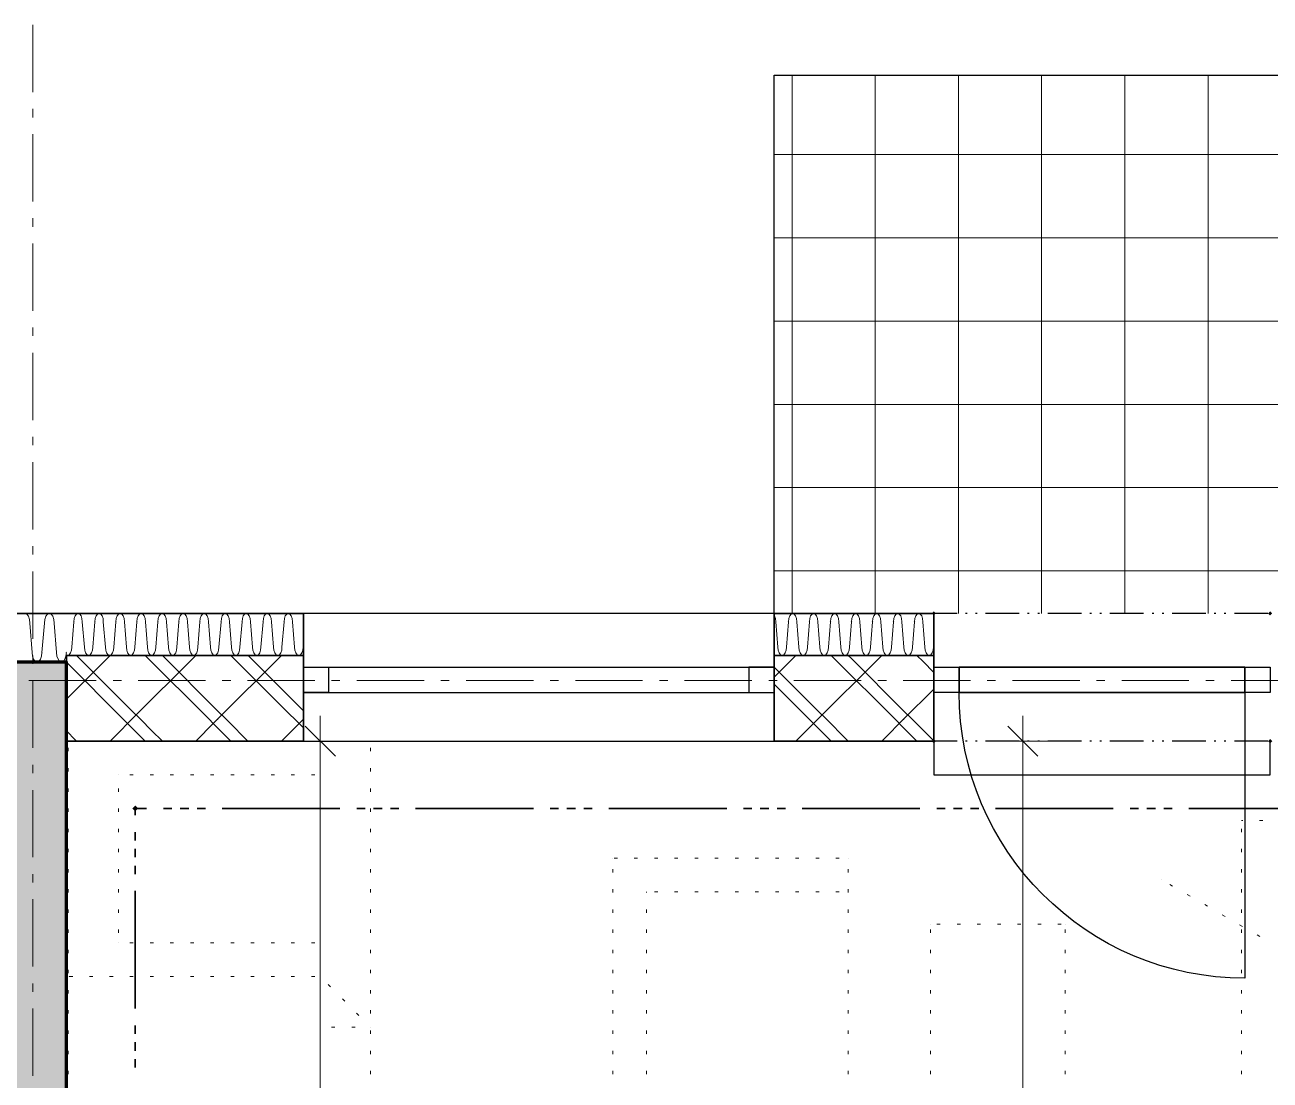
# Model space of a CAD drawing. Header units: millimetres. Extents: x 0 to 594, y 0 to 420.
# Drawn here: x 407.92 to 441.84, y 304.25 to 332.98 of the extents above; entities that cross this region are included whole.
import ezdxf

# ---------------------------------------------------------------- set-up
doc = ezdxf.new("R2010")
doc.units = ezdxf.units.MM
doc.header["$LTSCALE"] = 8
for name, color, linetype in [('PDF_Dvere', 7, 'Continuous'), ('PDF_Koty delkove', 7, 'Continuous'), ('PDF_Nabytek', 7, 'Continuous'), ('PDF_Obecne 0.25', 7, 'Continuous'), ('PDF_Okna', 7, 'Continuous'), ('PDF_Osy hlavni', 7, 'Continuous'), ('PDF_Pozarni useky', 7, 'Continuous'), ('PDF_Srafy', 7, 'Continuous'), ('PDF_Steny obvodove nosne', 7, 'Continuous'), ('PDF_Steny sendvic', 7, 'Continuous'), ('PDF_Zatepleni', 7, 'Continuous')]:
    doc.layers.add(name, color=color, linetype=linetype)

msp = doc.modelspace()

# ---------------------------------------------------------------- linework, layer by layer
at = {"layer": 'PDF_Dvere', "lineweight": 25}
for points in [[(432.676, 315.49), (433.363, 315.49), (433.363, 314.804), (432.676, 314.804)], [(433.363, 315.49), (433.363, 314.804)], [(441.148, 315.49), (441.835, 315.49), (441.835, 314.804), (441.148, 314.804)], [(441.148, 315.49), (441.148, 314.804)]]:
    msp.add_lwpolyline(points, close=True, dxfattribs=at)
for points in [[(433.363, 315.49), (441.148, 315.49), (433.363, 315.49)], [(433.363, 314.804), (441.148, 314.804), (433.363, 314.804)]]:
    msp.add_lwpolyline(points, dxfattribs=at)
msp.add_lwpolyline([(441.148, 314.804), (441.148, 307.019, -0.414213), (433.363, 314.804)], format="xyb", dxfattribs=at)
at = {"layer": 'PDF_Koty delkove', "lineweight": 18}
for points in [[(415.962, 313.476), (415.962, 314.162)], [(435.1, 313.476), (435.1, 314.162)], [(416.374, 313.063), (415.549, 313.888)], [(435.513, 313.063), (434.688, 313.888)], [(416.649, 313.476), (415.962, 313.476), (415.275, 313.476)], [(415.962, 145.412), (415.962, 191.116), (415.962, 194.686), (415.962, 196.014), (415.962, 217.354), (415.962, 219.827), (415.962, 222.575), (415.962, 236.313), (415.962, 239.06), (415.962, 241.533), (415.962, 262.873), (415.962, 264.201), (415.962, 313.476)], [(435.787, 313.476), (435.1, 313.476), (434.414, 313.476)], [(435.1, 236.313), (435.1, 238.786), (435.1, 240.16), (435.1, 244.445), (435.1, 262.873), (435.1, 269.284), (435.1, 270.612), (435.1, 313.476)]]:
    msp.add_lwpolyline(points, dxfattribs=at)
at = {"layer": 'PDF_Nabytek', "lineweight": 13}
for points in [[(409.093, 313.476), (409.093, 313.476)], [(409.093, 313.476), (409.093, 313.476)], [(409.219, 313.476), (409.127, 313.476)], [(409.769, 313.476), (409.677, 313.476)], [(410.318, 313.476), (410.226, 313.476)], [(410.868, 313.476), (410.776, 313.476)], [(411.417, 313.476), (411.326, 313.476)], [(411.967, 313.476), (411.875, 313.476)], [(412.516, 313.476), (412.425, 313.476)], [(413.066, 313.476), (412.974, 313.476)], [(413.615, 313.476), (413.524, 313.476)], [(414.165, 313.476), (414.073, 313.476)], [(414.714, 313.476), (414.623, 313.476)], [(415.264, 313.476), (415.172, 313.476)], [(415.813, 313.476), (415.722, 313.476)], [(416.363, 313.476), (416.271, 313.476)], [(416.912, 313.476), (416.821, 313.476)], [(417.335, 313.476), (417.335, 313.476)], [(417.335, 313.476), (417.335, 313.476)], [(409.093, 313.199), (409.093, 313.29)], [(417.335, 313.199), (417.335, 313.29)], [(409.093, 312.649), (409.093, 312.741)], [(417.335, 312.649), (417.335, 312.741)], [(410.466, 312.56), (410.466, 312.56)], [(410.466, 312.56), (410.466, 312.56)], [(410.868, 312.56), (410.776, 312.56)], [(411.417, 312.56), (411.326, 312.56)], [(411.967, 312.56), (411.875, 312.56)], [(412.516, 312.56), (412.425, 312.56)], [(413.066, 312.56), (412.974, 312.56)], [(413.615, 312.56), (413.524, 312.56)], [(414.165, 312.56), (414.073, 312.56)], [(414.714, 312.56), (414.623, 312.56)], [(415.264, 312.56), (415.172, 312.56)], [(415.813, 312.56), (415.722, 312.56)], [(415.962, 312.56), (415.962, 312.56)], [(415.962, 312.56), (415.962, 312.56)], [(409.093, 312.1), (409.093, 312.191)], [(410.466, 312.1), (410.466, 312.191)], [(415.962, 312.1), (415.962, 312.191)], [(417.335, 312.1), (417.335, 312.191)], [(409.093, 311.55), (409.093, 311.642)], [(410.466, 311.55), (410.466, 311.642)], [(415.962, 311.55), (415.962, 311.642)], [(417.335, 311.55), (417.335, 311.642)], [(409.093, 311.001), (409.093, 311.092)], [(410.466, 311.001), (410.466, 311.092)], [(415.962, 311.001), (415.962, 311.092)], [(417.335, 311.001), (417.335, 311.092)], [(441.092, 311.314), (441.057, 311.314)], [(441.057, 311.314), (441.057, 311.314)], [(441.057, 311.314), (441.057, 311.314)], [(441.057, 311.001), (441.057, 311.092)], [(441.641, 311.314), (441.549, 311.314)], [(409.093, 310.451), (409.093, 310.543)], [(410.466, 310.451), (410.466, 310.543)], [(415.962, 310.451), (415.962, 310.543)], [(417.335, 310.451), (417.335, 310.543)], [(441.057, 310.451), (441.057, 310.543)], [(423.933, 310.293), (423.933, 310.293)], [(423.933, 310.293), (423.933, 310.293)], [(424.056, 310.293), (423.965, 310.293)], [(424.606, 310.293), (424.514, 310.293)], [(425.155, 310.293), (425.064, 310.293)], [(425.705, 310.293), (425.613, 310.293)], [(426.254, 310.293), (426.163, 310.293)], [(426.804, 310.293), (426.712, 310.293)], [(427.353, 310.293), (427.262, 310.293)], [(427.903, 310.293), (427.811, 310.293)], [(428.452, 310.293), (428.361, 310.293)], [(429.002, 310.293), (428.91, 310.293)], [(429.551, 310.293), (429.46, 310.293)], [(430.101, 310.293), (430.009, 310.293)], [(430.344, 310.293), (430.344, 310.293)], [(430.344, 310.293), (430.344, 310.293)], [(409.093, 309.901), (409.093, 309.993)], [(410.466, 309.901), (410.466, 309.993)], [(415.962, 309.901), (415.962, 309.993)], [(417.335, 309.901), (417.335, 309.993)], [(423.933, 309.901), (423.933, 309.993)], [(430.344, 309.901), (430.344, 309.993)], [(438.868, 309.708), (438.868, 309.708)], [(441.057, 309.901), (441.057, 309.993)], [(409.093, 309.352), (409.093, 309.444)], [(410.466, 309.352), (410.466, 309.444)], [(415.962, 309.352), (415.962, 309.444)], [(417.335, 309.352), (417.335, 309.444)], [(423.933, 309.352), (423.933, 309.444)], [(424.849, 309.377), (424.849, 309.377)], [(424.849, 309.352), (424.849, 309.377)], [(424.849, 309.377), (424.849, 309.377)], [(425.155, 309.377), (425.064, 309.377)], [(425.705, 309.377), (425.613, 309.377)], [(426.254, 309.377), (426.163, 309.377)], [(426.804, 309.377), (426.712, 309.377)], [(427.353, 309.377), (427.262, 309.377)], [(427.903, 309.377), (427.811, 309.377)], [(428.452, 309.377), (428.361, 309.377)], [(429.002, 309.377), (428.91, 309.377)], [(429.551, 309.377), (429.46, 309.377)], [(430.101, 309.377), (430.009, 309.377)], [(430.344, 309.352), (430.344, 309.444)], [(430.344, 309.377), (430.344, 309.377)], [(439.181, 309.527), (439.102, 309.573)], [(441.057, 309.352), (441.057, 309.444)], [(439.657, 309.252), (439.577, 309.298)], [(440.133, 308.978), (440.053, 309.024)], [(409.093, 308.802), (409.093, 308.894)], [(410.466, 308.802), (410.466, 308.894)], [(415.962, 308.802), (415.962, 308.894)], [(417.335, 308.802), (417.335, 308.894)], [(423.933, 308.802), (423.933, 308.894)], [(424.849, 308.802), (424.849, 308.894)], [(430.344, 308.802), (430.344, 308.894)], [(440.609, 308.703), (440.529, 308.749)], [(441.057, 308.802), (441.057, 308.894)], [(409.093, 308.253), (409.093, 308.344)], [(410.466, 308.253), (410.466, 308.344)], [(415.962, 308.253), (415.962, 308.344)], [(417.335, 308.253), (417.335, 308.344)], [(423.933, 308.253), (423.933, 308.344)], [(424.849, 308.253), (424.849, 308.344)], [(430.344, 308.253), (430.344, 308.344)], [(432.586, 308.491), (432.586, 308.491)], [(432.586, 308.491), (432.586, 308.491)], [(432.586, 308.253), (432.586, 308.344)], [(432.849, 308.491), (432.757, 308.491)], [(433.398, 308.491), (433.307, 308.491)], [(433.948, 308.491), (433.856, 308.491)], [(434.497, 308.491), (434.406, 308.491)], [(435.047, 308.491), (434.955, 308.491)], [(435.596, 308.491), (435.505, 308.491)], [(436.146, 308.491), (436.054, 308.491)], [(436.25, 308.491), (436.25, 308.491)], [(436.25, 308.491), (436.25, 308.491)], [(436.25, 308.253), (436.25, 308.344)], [(441.085, 308.428), (441.005, 308.474)], [(441.057, 308.253), (441.057, 308.344)], [(410.466, 307.98), (410.466, 307.98)], [(410.466, 307.98), (410.466, 307.98)], [(410.868, 307.98), (410.776, 307.98)], [(411.417, 307.98), (411.326, 307.98)], [(411.967, 307.98), (411.875, 307.98)], [(412.516, 307.98), (412.425, 307.98)], [(413.066, 307.98), (412.974, 307.98)], [(413.615, 307.98), (413.524, 307.98)], [(414.165, 307.98), (414.073, 307.98)], [(414.714, 307.98), (414.623, 307.98)], [(415.264, 307.98), (415.172, 307.98)], [(415.813, 307.98), (415.722, 307.98)], [(415.962, 307.98), (415.962, 307.98)], [(415.962, 307.98), (415.962, 307.98)], [(441.56, 308.153), (441.481, 308.199)], [(409.093, 307.703), (409.093, 307.795)], [(417.335, 307.703), (417.335, 307.795)], [(423.933, 307.703), (423.933, 307.795)], [(424.849, 307.703), (424.849, 307.795)], [(430.344, 307.703), (430.344, 307.795)], [(432.586, 307.703), (432.586, 307.795)], [(436.25, 307.703), (436.25, 307.795)], [(441.057, 307.703), (441.057, 307.795)], [(409.093, 307.154), (409.093, 307.245)], [(409.093, 307.064), (409.093, 307.064)], [(409.219, 307.064), (409.127, 307.064)], [(409.769, 307.064), (409.677, 307.064)], [(410.318, 307.064), (410.226, 307.064)], [(410.868, 307.064), (410.776, 307.064)], [(411.417, 307.064), (411.326, 307.064)], [(411.967, 307.064), (411.875, 307.064)], [(412.516, 307.064), (412.425, 307.064)], [(413.066, 307.064), (412.974, 307.064)], [(413.615, 307.064), (413.524, 307.064)], [(414.165, 307.064), (414.073, 307.064)], [(414.714, 307.064), (414.623, 307.064)], [(415.264, 307.064), (415.172, 307.064)], [(415.813, 307.064), (415.722, 307.064)], [(415.962, 307.064), (415.962, 307.064)], [(415.962, 307.064), (415.962, 307.064)], [(415.962, 307.064), (415.962, 307.064)], [(417.335, 307.154), (417.335, 307.245)], [(423.933, 307.154), (423.933, 307.245)], [(424.849, 307.154), (424.849, 307.245)], [(430.344, 307.154), (430.344, 307.245)], [(432.586, 307.154), (432.586, 307.245)], [(436.25, 307.154), (436.25, 307.245)], [(441.057, 307.154), (441.057, 307.245)], [(409.093, 306.604), (409.093, 306.696)], [(415.962, 306.604), (415.962, 306.696)], [(416.241, 306.785), (416.176, 306.85)], [(417.335, 306.604), (417.335, 306.696)], [(423.933, 306.604), (423.933, 306.696)], [(424.849, 306.604), (424.849, 306.696)], [(430.344, 306.604), (430.344, 306.696)], [(432.586, 306.604), (432.586, 306.696)], [(436.25, 306.604), (436.25, 306.696)], [(441.057, 306.604), (441.057, 306.696)], [(416.63, 306.396), (416.565, 306.461)], [(409.093, 306.055), (409.093, 306.146)], [(415.962, 306.055), (415.962, 306.146)], [(417.018, 306.008), (416.953, 306.073)], [(417.335, 306.055), (417.335, 306.146)], [(423.933, 306.055), (423.933, 306.146)], [(424.849, 306.055), (424.849, 306.146)], [(430.344, 306.055), (430.344, 306.146)], [(432.586, 306.055), (432.586, 306.146)], [(436.25, 306.055), (436.25, 306.146)], [(441.057, 306.055), (441.057, 306.146)], [(409.093, 305.505), (409.093, 305.597)], [(415.962, 305.691), (415.962, 305.691)], [(415.962, 305.691), (415.962, 305.691)], [(416.363, 305.691), (416.271, 305.691)], [(416.912, 305.691), (416.821, 305.691)], [(417.335, 305.691), (417.335, 305.691)], [(417.335, 305.691), (417.335, 305.691)], [(417.335, 305.505), (417.335, 305.597)], [(423.933, 305.505), (423.933, 305.597)], [(424.849, 305.505), (424.849, 305.597)], [(430.344, 305.505), (430.344, 305.597)], [(432.586, 305.505), (432.586, 305.597)], [(436.25, 305.505), (436.25, 305.597)], [(441.057, 305.505), (441.057, 305.597)], [(409.093, 304.956), (409.093, 305.047)], [(417.335, 304.956), (417.335, 305.047)], [(423.933, 304.956), (423.933, 305.047)], [(424.849, 304.956), (424.849, 305.047)], [(430.344, 304.956), (430.344, 305.047)], [(432.586, 304.956), (432.586, 305.047)], [(436.25, 304.956), (436.25, 305.047)], [(441.057, 304.956), (441.057, 305.047)], [(409.093, 304.406), (409.093, 304.498)], [(417.335, 304.406), (417.335, 304.498)], [(423.933, 304.406), (423.933, 304.498)], [(424.849, 304.406), (424.849, 304.498)], [(430.344, 304.406), (430.344, 304.498)], [(432.586, 304.406), (432.586, 304.498)], [(436.25, 304.406), (436.25, 304.498)], [(441.057, 304.406), (441.057, 304.498)]]:
    msp.add_lwpolyline(points, dxfattribs=at)
at = {"layer": 'PDF_Obecne 0.25', "lineweight": 25}
for points in [[(428.326, 316.956), (428.326, 331.61), (447.286, 331.61)], [(432.676, 313.476), (432.676, 312.56), (441.835, 312.56), (441.835, 313.476)]]:
    msp.add_lwpolyline(points, dxfattribs=at)
at = {"layer": 'PDF_Okna', "lineweight": 25}
for points in [[(428.326, 316.956), (415.504, 316.956)], [(415.504, 315.49), (428.326, 315.49)], [(415.504, 314.804), (428.326, 314.804)], [(415.504, 313.476), (428.326, 313.476)]]:
    msp.add_lwpolyline(points, dxfattribs=at)
for points in [[(415.504, 315.49), (416.191, 315.49), (416.191, 314.804), (415.504, 314.804)], [(428.326, 315.49), (427.639, 315.49), (427.639, 314.804), (428.326, 314.804)]]:
    msp.add_lwpolyline(points, close=True, dxfattribs=at)
at = {"layer": 'PDF_Osy hlavni', "lineweight": 18}
for points in [[(408.131, 331.15), (408.131, 332.982)], [(408.131, 330.463), (408.131, 330.692)], [(408.131, 328.173), (408.131, 330.005)], [(408.131, 327.486), (408.131, 327.715)], [(408.131, 325.197), (408.131, 327.028)], [(408.131, 324.51), (408.131, 324.739)], [(408.131, 322.22), (408.131, 324.052)], [(408.131, 321.533), (408.131, 321.762)], [(408.131, 319.243), (408.131, 321.075)], [(408.131, 318.557), (408.131, 318.785)], [(408.131, 316.267), (408.131, 318.099)], [(408.131, 315.58), (408.131, 315.809)], [(409.86, 315.124), (408.028, 315.124)], [(408.131, 313.29), (408.131, 315.122)], [(410.547, 315.124), (410.318, 315.124)], [(412.837, 315.124), (411.005, 315.124)], [(413.524, 315.124), (413.295, 315.124)], [(415.813, 315.124), (413.982, 315.124)], [(416.5, 315.124), (416.271, 315.124)], [(418.79, 315.124), (416.958, 315.124)], [(419.477, 315.124), (419.248, 315.124)], [(421.767, 315.124), (419.935, 315.124)], [(422.453, 315.124), (422.224, 315.124)], [(424.743, 315.124), (422.911, 315.124)], [(425.43, 315.124), (425.201, 315.124)], [(427.72, 315.124), (425.888, 315.124)], [(428.407, 315.124), (428.178, 315.124)], [(430.696, 315.124), (428.865, 315.124)], [(431.383, 315.124), (431.154, 315.124)], [(433.673, 315.124), (431.841, 315.124)], [(434.36, 315.124), (434.131, 315.124)], [(436.65, 315.124), (434.818, 315.124)], [(437.336, 315.124), (437.107, 315.124)], [(439.626, 315.124), (437.794, 315.124)], [(440.313, 315.124), (440.084, 315.124)], [(442.603, 315.124), (440.771, 315.124)], [(408.131, 312.603), (408.131, 312.832)], [(408.131, 310.314), (408.131, 312.145)], [(408.131, 309.627), (408.131, 309.856)], [(408.131, 307.337), (408.131, 309.169)], [(408.131, 306.65), (408.131, 306.879)], [(408.131, 304.36), (408.131, 306.192)]]:
    msp.add_lwpolyline(points, dxfattribs=at)
at = {"layer": 'PDF_Pozarni useky', "lineweight": 35}
for points in [[(410.924, 311.458), (410.924, 311.644)], [(411.234, 311.644), (410.924, 311.644)], [(411.921, 311.644), (411.692, 311.644)], [(412.379, 311.644), (412.15, 311.644)], [(412.837, 311.644), (412.608, 311.644)], [(416.5, 311.644), (413.295, 311.644)], [(417.187, 311.644), (416.958, 311.644)], [(417.645, 311.644), (417.416, 311.644)], [(418.103, 311.644), (417.874, 311.644)], [(421.767, 311.644), (418.561, 311.644)], [(422.453, 311.644), (422.224, 311.644)], [(422.911, 311.644), (422.682, 311.644)], [(423.369, 311.644), (423.14, 311.644)], [(427.033, 311.644), (423.827, 311.644)], [(427.72, 311.644), (427.491, 311.644)], [(428.178, 311.644), (427.949, 311.644)], [(428.636, 311.644), (428.407, 311.644)], [(432.299, 311.644), (429.094, 311.644)], [(432.986, 311.644), (432.757, 311.644)], [(433.444, 311.644), (433.215, 311.644)], [(433.902, 311.644), (433.673, 311.644)], [(437.565, 311.644), (434.36, 311.644)], [(438.252, 311.644), (438.023, 311.644)], [(438.71, 311.644), (438.481, 311.644)], [(439.168, 311.644), (438.939, 311.644)], [(442.832, 311.644), (439.626, 311.644)], [(410.924, 310.772), (410.924, 311.001)], [(410.924, 310.314), (410.924, 310.543)], [(410.924, 309.856), (410.924, 310.085)], [(410.924, 306.192), (410.924, 309.398)], [(410.924, 305.505), (410.924, 305.734)], [(410.924, 305.047), (410.924, 305.276)], [(410.924, 304.589), (410.924, 304.818)]]:
    msp.add_lwpolyline(points, dxfattribs=at)
at = {"layer": 'PDF_Pozarni useky', "lineweight": 35, "transparency": 33554559}
for points in [[(410.924, 311.564), (410.844, 311.644), (411.004, 311.644), (410.924, 311.724)], [(411.004, 311.644), (410.924, 311.564), (410.924, 311.724), (410.844, 311.644)]]:
    msp.add_solid(points, dxfattribs=at)
at = {"layer": 'PDF_Srafy', "lineweight": 9}
for points in [[(428.813, 331.61), (428.813, 329.448), (428.813, 324.915), (428.813, 320.381), (428.813, 316.956)], [(431.08, 331.61), (431.08, 327.181), (431.08, 322.648), (431.08, 318.115), (431.08, 316.956)], [(433.346, 331.61), (433.346, 329.448)], [(435.613, 331.61), (435.613, 327.181)], [(437.88, 331.61), (437.88, 329.448), (437.88, 324.915)], [(440.146, 331.61), (440.146, 327.181), (440.146, 322.648)], [(451.48, 329.448), (446.946, 329.448), (442.413, 329.448), (437.88, 329.448), (433.346, 329.448), (428.813, 329.448), (428.326, 329.448)], [(433.346, 329.448), (433.346, 324.915), (433.346, 320.381), (433.346, 316.956)], [(453.746, 327.181), (449.213, 327.181), (444.68, 327.181), (440.146, 327.181), (435.613, 327.181), (431.08, 327.181), (428.326, 327.181)], [(435.613, 327.181), (435.613, 322.648), (435.613, 318.115), (435.613, 316.956)], [(471.922, 324.915), (469.613, 324.915), (465.08, 324.915), (460.546, 324.915), (456.013, 324.915), (451.48, 324.915), (446.946, 324.915), (442.413, 324.915), (437.88, 324.915), (433.346, 324.915), (428.813, 324.915), (428.326, 324.915)], [(437.88, 324.915), (437.88, 320.381), (437.88, 316.956)], [(453.746, 322.648), (449.213, 322.648), (444.68, 322.648), (440.146, 322.648), (435.613, 322.648), (431.08, 322.648), (428.326, 322.648)], [(440.146, 322.648), (440.146, 318.115), (440.146, 316.956)], [(456.013, 320.381), (451.48, 320.381), (446.946, 320.381), (442.413, 320.381), (437.88, 320.381), (433.346, 320.381), (428.813, 320.381), (428.326, 320.381)], [(458.28, 318.115), (453.746, 318.115), (449.213, 318.115), (444.68, 318.115), (440.146, 318.115), (435.613, 318.115), (431.08, 318.115), (428.326, 318.115)]]:
    msp.add_lwpolyline(points, dxfattribs=at)
at = {"layer": 'PDF_Steny obvodove nosne', "lineweight": 70}
msp.add_lwpolyline([(407.215, 313.613), (407.215, 238.786), (407.215, 236.45), (409.047, 236.45), (409.047, 238.786), (409.047, 239.06), (409.047, 241.533), (409.047, 262.873), (409.047, 264.201), (409.047, 313.476), (409.047, 315.628), (407.215, 315.628)], dxfattribs=at)
at = {"layer": 'PDF_Steny obvodove nosne', "color": 9, "lineweight": 9, "true_color": 0xc0c0c0, "transparency": 33554559}
msp.add_solid([(409.047, 236.45), (409.047, 315.628), (407.215, 236.45), (407.215, 315.628)], dxfattribs=at)
at = {"layer": 'PDF_Steny sendvic', "lineweight": 35}
for points in [[(409.047, 315.811), (415.504, 315.811), (415.504, 316.956)], [(415.504, 316.956), (409.047, 316.956)], [(428.326, 316.956), (428.326, 315.811), (432.676, 315.811)], [(432.676, 316.956), (428.326, 316.956)], [(432.676, 316.956), (432.676, 315.811)], [(415.504, 315.811), (409.047, 315.811), (409.047, 315.628), (409.047, 313.476), (409.093, 313.476), (415.504, 313.476)], [(415.504, 315.811), (415.504, 315.49), (415.504, 314.804), (415.504, 313.476)], [(428.326, 313.476), (428.326, 314.804), (428.326, 315.49), (428.326, 315.811)], [(432.676, 315.811), (428.326, 315.811)], [(432.676, 315.811), (432.676, 315.49), (432.676, 314.804), (432.676, 313.476)], [(428.326, 313.476), (432.676, 313.476)]]:
    msp.add_lwpolyline(points, dxfattribs=at)
at = {"layer": 'PDF_Steny sendvic', "lineweight": 9}
for points in [[(409.262, 316.815), (409.253, 316.727)], [(409.367, 316.956), (409.324, 316.938), (409.286, 316.889), (409.262, 316.815)], [(409.482, 316.727), (409.473, 316.815), (409.448, 316.889), (409.411, 316.938), (409.367, 316.956)], [(409.94, 316.956), (409.896, 316.938), (409.859, 316.889), (409.834, 316.815), (409.825, 316.727)], [(410.054, 316.727), (410.046, 316.815), (410.021, 316.889), (409.984, 316.938), (409.94, 316.956)], [(410.512, 316.956), (410.468, 316.938), (410.431, 316.889), (410.406, 316.815), (410.398, 316.727)], [(410.627, 316.727), (410.618, 316.815), (410.593, 316.889), (410.556, 316.938), (410.512, 316.956)], [(411.085, 316.956), (411.041, 316.938), (411.004, 316.889), (410.979, 316.815), (410.97, 316.727)], [(411.199, 316.727), (411.19, 316.815), (411.166, 316.889), (411.128, 316.938), (411.085, 316.956)], [(411.657, 316.956), (411.613, 316.938), (411.576, 316.889), (411.551, 316.815), (411.543, 316.727)], [(411.772, 316.727), (411.763, 316.815), (411.738, 316.889), (411.701, 316.938), (411.657, 316.956)], [(412.229, 316.956), (412.186, 316.938), (412.148, 316.889), (412.124, 316.815), (412.115, 316.727)], [(412.344, 316.727), (412.335, 316.815), (412.31, 316.889), (412.273, 316.938), (412.229, 316.956)], [(412.802, 316.956), (412.758, 316.938), (412.721, 316.889), (412.696, 316.815), (412.687, 316.727)], [(412.916, 316.727), (412.908, 316.815), (412.883, 316.889), (412.846, 316.938), (412.802, 316.956)], [(413.374, 316.956), (413.33, 316.938), (413.293, 316.889), (413.269, 316.815), (413.26, 316.727)], [(413.489, 316.727), (413.48, 316.815), (413.455, 316.889), (413.418, 316.938), (413.374, 316.956)], [(413.947, 316.956), (413.903, 316.938), (413.866, 316.889), (413.841, 316.815), (413.832, 316.727)], [(414.061, 316.727), (414.052, 316.815), (414.028, 316.889), (413.991, 316.938), (413.947, 316.956)], [(414.519, 316.956), (414.475, 316.938), (414.438, 316.889), (414.413, 316.815), (414.405, 316.727)], [(414.634, 316.727), (414.625, 316.815), (414.6, 316.889), (414.563, 316.938), (414.519, 316.956)], [(415.092, 316.956), (415.048, 316.938), (415.011, 316.889), (414.986, 316.815), (414.977, 316.727)], [(415.206, 316.727), (415.197, 316.815), (415.173, 316.889), (415.135, 316.938), (415.092, 316.956)], [(428.372, 316.727), (428.363, 316.815), (428.338, 316.889), (428.326, 316.905)], [(428.83, 316.956), (428.786, 316.938), (428.749, 316.889), (428.724, 316.815), (428.715, 316.727)], [(428.874, 316.938), (428.83, 316.956)], [(428.944, 316.727), (428.936, 316.815), (428.911, 316.889), (428.874, 316.938)], [(429.402, 316.956), (429.358, 316.938), (429.321, 316.889), (429.296, 316.815), (429.288, 316.727)], [(429.517, 316.727), (429.508, 316.815), (429.483, 316.889), (429.446, 316.938), (429.402, 316.956)], [(429.931, 316.938), (429.894, 316.889), (429.869, 316.815), (429.86, 316.727)], [(429.975, 316.956), (429.931, 316.938)], [(430.089, 316.727), (430.08, 316.815), (430.056, 316.889), (430.018, 316.938), (429.975, 316.956)], [(430.661, 316.727), (430.653, 316.815), (430.628, 316.889), (430.591, 316.938), (430.547, 316.956), (430.503, 316.938), (430.466, 316.889), (430.441, 316.815), (430.433, 316.727)], [(431.119, 316.956), (431.076, 316.938), (431.038, 316.889), (431.014, 316.815), (431.005, 316.727)], [(431.234, 316.727), (431.225, 316.815), (431.2, 316.889), (431.163, 316.938), (431.119, 316.956)], [(431.692, 316.956), (431.648, 316.938), (431.611, 316.889), (431.586, 316.815), (431.577, 316.727)], [(431.806, 316.727), (431.798, 316.815), (431.773, 316.889), (431.736, 316.938), (431.692, 316.956)], [(432.264, 316.956), (432.22, 316.938), (432.183, 316.889), (432.159, 316.815), (432.15, 316.727)], [(432.379, 316.727), (432.37, 316.815), (432.345, 316.889), (432.308, 316.938), (432.264, 316.956)], [(409.196, 316.04), (409.253, 316.727)], [(409.482, 316.727), (409.538, 316.04)], [(409.769, 316.04), (409.825, 316.727)], [(410.054, 316.727), (410.111, 316.04)], [(410.341, 316.04), (410.398, 316.727)], [(410.627, 316.727), (410.683, 316.04)], [(410.913, 316.04), (410.97, 316.727)], [(411.199, 316.727), (411.256, 316.04)], [(411.486, 316.04), (411.543, 316.727)], [(411.772, 316.727), (411.828, 316.04)], [(412.058, 316.04), (412.115, 316.727)], [(412.344, 316.727), (412.401, 316.04)], [(412.631, 316.04), (412.687, 316.727)], [(412.916, 316.727), (412.973, 316.04)], [(413.203, 316.04), (413.26, 316.727)], [(413.489, 316.727), (413.545, 316.04)], [(413.776, 316.04), (413.832, 316.727)], [(414.061, 316.727), (414.118, 316.04)], [(414.348, 316.04), (414.405, 316.727)], [(414.634, 316.727), (414.69, 316.04)], [(414.92, 316.04), (414.977, 316.727)], [(415.206, 316.727), (415.263, 316.04)], [(428.372, 316.727), (428.428, 316.04)], [(428.659, 316.04), (428.715, 316.727)], [(428.944, 316.727), (429.001, 316.04)], [(429.231, 316.04), (429.288, 316.727)], [(429.517, 316.727), (429.573, 316.04)], [(429.803, 316.04), (429.86, 316.727)], [(430.089, 316.727), (430.146, 316.04)], [(430.376, 316.04), (430.433, 316.727)], [(430.661, 316.727), (430.718, 316.04)], [(430.948, 316.04), (431.005, 316.727)], [(431.234, 316.727), (431.291, 316.04)], [(431.521, 316.04), (431.577, 316.727)], [(431.806, 316.727), (431.863, 316.04)], [(432.093, 316.04), (432.15, 316.727)], [(432.379, 316.727), (432.435, 316.04)], [(415.493, 316.04), (415.504, 316.172)], [(432.666, 316.04), (432.676, 316.172)], [(409.047, 315.822), (409.069, 315.811)], [(409.047, 314.62), (410.237, 315.811)], [(409.093, 315.811), (409.125, 315.827), (409.162, 315.877), (409.187, 315.952), (409.196, 316.04)], [(409.196, 316.04), (409.196, 316.04)], [(411.655, 313.482), (411.379, 313.758), (411.066, 314.071), (410.833, 314.304), (409.326, 315.811)], [(409.538, 316.04), (409.547, 315.952), (409.572, 315.877), (409.61, 315.827), (409.642, 315.811)], [(409.666, 315.811), (409.698, 315.827), (409.735, 315.877), (409.76, 315.952), (409.769, 316.04)], [(409.769, 316.04), (409.769, 316.04)], [(410.111, 316.04), (410.12, 315.952), (410.145, 315.877), (410.182, 315.827), (410.214, 315.811)], [(410.237, 313.476), (410.241, 313.479), (410.402, 313.64), (410.833, 314.071), (412.573, 315.811)], [(410.238, 315.811), (410.27, 315.827), (410.307, 315.877), (410.332, 315.952), (410.341, 316.04)], [(410.341, 316.04), (410.341, 316.04)], [(410.683, 316.04), (410.692, 315.952), (410.717, 315.877), (410.754, 315.827), (410.786, 315.811)], [(410.81, 315.811), (410.842, 315.827), (410.88, 315.877), (410.905, 315.952), (410.913, 316.04)], [(410.913, 316.04), (410.913, 316.04)], [(412.935, 314.071), (411.195, 315.811)], [(411.256, 316.04), (411.265, 315.952), (411.289, 315.877), (411.327, 315.827), (411.359, 315.811)], [(411.383, 315.811), (411.415, 315.827), (411.452, 315.877), (411.477, 315.952), (411.486, 316.04)], [(411.486, 316.04), (411.486, 316.04)], [(413.402, 314.071), (413.168, 314.304), (411.662, 315.811)], [(411.828, 316.04), (411.837, 315.952), (411.862, 315.877), (411.899, 315.827), (411.931, 315.811)], [(411.955, 315.811), (411.987, 315.827), (412.025, 315.877), (412.05, 315.952), (412.058, 316.04)], [(412.058, 316.04), (412.058, 316.04)], [(412.401, 316.04), (412.409, 315.952), (412.434, 315.877), (412.472, 315.827), (412.504, 315.811)], [(412.528, 315.811), (412.56, 315.827), (412.597, 315.877), (412.622, 315.952), (412.631, 316.04)], [(412.573, 313.476), (412.582, 313.485), (413.059, 313.962), (413.168, 314.071), (414.908, 315.811)], [(412.631, 316.04), (412.631, 316.04)], [(412.973, 316.04), (412.982, 315.952), (413.007, 315.877), (413.044, 315.827), (413.076, 315.811)], [(413.1, 315.811), (413.132, 315.827), (413.169, 315.877), (413.194, 315.952), (413.203, 316.04)], [(413.203, 316.04), (413.203, 316.04)], [(415.27, 314.071), (415.129, 314.212), (413.53, 315.811)], [(413.545, 316.04), (413.554, 315.952), (413.579, 315.877), (413.616, 315.827), (413.648, 315.811)], [(413.673, 315.811), (413.705, 315.827), (413.742, 315.877), (413.767, 315.952), (413.776, 316.04)], [(413.776, 316.04), (413.776, 316.04)], [(415.504, 314.304), (413.997, 315.811)], [(414.118, 316.04), (414.127, 315.952), (414.152, 315.877), (414.189, 315.827), (414.221, 315.811)], [(414.245, 315.811), (414.277, 315.827), (414.314, 315.877), (414.339, 315.952), (414.348, 316.04)], [(414.348, 316.04), (414.348, 316.04)], [(414.69, 316.04), (414.699, 315.952)], [(414.699, 315.952), (414.724, 315.877), (414.761, 315.827), (414.793, 315.811)], [(414.817, 315.811), (414.849, 315.827), (414.887, 315.877), (414.912, 315.952)], [(414.912, 315.952), (414.92, 316.04)], [(414.92, 316.04), (414.92, 316.04)], [(415.263, 316.04), (415.271, 315.952), (415.296, 315.877), (415.334, 315.827), (415.366, 315.811)], [(415.39, 315.811), (415.422, 315.827), (415.459, 315.877), (415.484, 315.952), (415.493, 316.04)], [(415.493, 316.04), (415.493, 316.04)], [(428.326, 315.216), (428.898, 315.787), (428.921, 315.811)], [(428.428, 316.04), (428.437, 315.952), (428.462, 315.877), (428.499, 315.827), (428.531, 315.811)], [(428.556, 315.811), (428.588, 315.827), (428.625, 315.877), (428.65, 315.952), (428.659, 316.04)], [(428.659, 316.04), (428.659, 316.04)], [(428.921, 313.476), (428.974, 313.528), (429.517, 314.071), (431.14, 315.695), (431.257, 315.811)], [(429.001, 316.04), (429.01, 315.952), (429.035, 315.877), (429.072, 315.827), (429.104, 315.811)], [(429.128, 315.811), (429.16, 315.827), (429.197, 315.877), (429.222, 315.952), (429.231, 316.04)], [(429.231, 316.04), (429.231, 316.04)], [(429.573, 316.04), (429.582, 315.952), (429.607, 315.877), (429.644, 315.827), (429.676, 315.811)], [(429.7, 315.811), (429.732, 315.827), (429.77, 315.877), (429.795, 315.952), (429.803, 316.04)], [(429.803, 316.04), (429.803, 316.04)], [(429.945, 315.744), (429.878, 315.811)], [(430.146, 316.04), (430.154, 315.952), (430.179, 315.877), (430.217, 315.827), (430.249, 315.811)], [(430.273, 315.811), (430.305, 315.827), (430.342, 315.877), (430.367, 315.952), (430.376, 316.04)], [(431.852, 314.304), (430.433, 315.724), (430.346, 315.811)], [(430.376, 316.04), (430.376, 316.04)], [(430.718, 316.04), (430.727, 315.952), (430.752, 315.877), (430.789, 315.827), (430.821, 315.811)], [(430.845, 315.811), (430.877, 315.827), (430.915, 315.877), (430.94, 315.952), (430.948, 316.04)], [(430.948, 316.04), (430.948, 316.04)], [(431.291, 316.04), (431.299, 315.952), (431.324, 315.877), (431.362, 315.827), (431.394, 315.811)], [(431.418, 315.811), (431.45, 315.827), (431.487, 315.877), (431.512, 315.952), (431.521, 316.04)], [(431.521, 316.04), (431.521, 316.04)], [(431.863, 316.04), (431.872, 315.952), (431.897, 315.877), (431.934, 315.827), (431.966, 315.811)], [(431.99, 315.811), (432.022, 315.827), (432.059, 315.877), (432.084, 315.952), (432.093, 316.04)], [(432.093, 316.04), (432.093, 316.04)], [(432.676, 315.349), (432.382, 315.643), (432.214, 315.811)], [(432.435, 316.04), (432.444, 315.952), (432.469, 315.877), (432.506, 315.827), (432.538, 315.811)], [(432.563, 315.811), (432.595, 315.827), (432.632, 315.877), (432.657, 315.952), (432.666, 316.04)], [(432.666, 316.04), (432.666, 316.04)], [(410.599, 314.071), (409.047, 315.623)], [(429.517, 314.304), (428.326, 315.495)], [(431.619, 314.071), (429.945, 315.744)], [(429.283, 314.071), (428.326, 315.028)], [(431.257, 313.476), (431.316, 313.534), (431.852, 314.071), (432.676, 314.895)], [(415.504, 314.304), (415.504, 314.304)], [(429.75, 314.071), (429.517, 314.304)], [(432.086, 314.071), (431.852, 314.304)], [(409.326, 313.476), (409.325, 313.476), (409.296, 313.506), (409.047, 313.755)], [(410.833, 313.837), (410.599, 314.071)], [(411.195, 313.476), (411.189, 313.481), (410.962, 313.708), (410.833, 313.837)], [(413.168, 313.837), (413.046, 313.96), (412.935, 314.071)], [(413.53, 313.476), (413.518, 313.487), (413.168, 313.837)], [(413.997, 313.476), (413.984, 313.489), (413.462, 314.01), (413.402, 314.071)], [(414.908, 313.476), (414.924, 313.491), (415.504, 314.071)], [(415.504, 313.837), (415.27, 314.071)], [(415.504, 314.071), (415.504, 314.071)], [(415.504, 313.837), (415.504, 313.837)], [(429.517, 313.837), (429.283, 314.071)], [(429.878, 313.476), (429.823, 313.531), (429.517, 313.837)], [(430.346, 313.476), (430.289, 313.532), (429.75, 314.071)], [(431.852, 313.837), (431.619, 314.071)], [(432.214, 313.476), (432.153, 313.537), (431.852, 313.837)], [(432.676, 313.48), (432.619, 313.538), (432.086, 314.071)], [(411.662, 313.476), (411.655, 313.482)]]:
    msp.add_lwpolyline(points, dxfattribs=at)
at = {"layer": 'PDF_Steny sendvic', "lineweight": 25}
for points in [[(433.307, 316.956), (432.676, 316.956)], [(433.581, 316.956), (433.536, 316.956)], [(433.856, 316.956), (433.81, 316.956)], [(435.001, 316.956), (434.085, 316.956)], [(435.276, 316.956), (435.23, 316.956)], [(435.55, 316.956), (435.505, 316.956)], [(436.695, 316.956), (435.779, 316.956)], [(436.97, 316.956), (436.924, 316.956)], [(437.245, 316.956), (437.199, 316.956)], [(438.39, 316.956), (437.474, 316.956)], [(438.664, 316.956), (438.619, 316.956)], [(438.939, 316.956), (438.893, 316.956)], [(440.084, 316.956), (439.168, 316.956)], [(440.359, 316.956), (440.313, 316.956)], [(440.634, 316.956), (440.588, 316.956)], [(441.778, 316.956), (440.863, 316.956)], [(433.307, 313.476), (432.676, 313.476)], [(433.581, 313.476), (433.536, 313.476)], [(433.856, 313.476), (433.81, 313.476)], [(435.001, 313.476), (434.085, 313.476)], [(435.276, 313.476), (435.23, 313.476)], [(435.55, 313.476), (435.505, 313.476)], [(436.695, 313.476), (435.779, 313.476)], [(436.97, 313.476), (436.924, 313.476)], [(437.245, 313.476), (437.199, 313.476)], [(438.39, 313.476), (437.474, 313.476)], [(438.664, 313.476), (438.619, 313.476)], [(438.939, 313.476), (438.893, 313.476)], [(440.084, 313.476), (439.168, 313.476)], [(440.359, 313.476), (440.313, 313.476)], [(440.634, 313.476), (440.588, 313.476)], [(441.778, 313.476), (440.863, 313.476)]]:
    msp.add_lwpolyline(points, dxfattribs=at)
at = {"layer": 'PDF_Steny sendvic', "lineweight": 25, "transparency": 33554559}
for points in [[(432.734, 316.956), (432.676, 316.899), (432.676, 317.013), (432.619, 316.956)], [(441.892, 316.956), (441.835, 316.899), (441.835, 317.013), (441.778, 316.956)], [(432.734, 313.476), (432.676, 313.418), (432.676, 313.533), (432.619, 313.476)], [(441.892, 313.476), (441.835, 313.418), (441.835, 313.533), (441.778, 313.476)]]:
    msp.add_solid(points, dxfattribs=at)
at = {"layer": 'PDF_Steny sendvic', "lineweight": 9, "transparency": 33554559}
for points in [[(409.253, 316.706), (409.232, 316.727), (409.273, 316.727), (409.253, 316.748)], [(409.825, 316.706), (409.805, 316.727), (409.846, 316.727), (409.825, 316.748)], [(410.398, 316.706), (410.377, 316.727), (410.418, 316.727), (410.398, 316.748)], [(410.97, 316.706), (410.95, 316.727), (410.991, 316.727), (410.97, 316.748)], [(411.543, 316.706), (411.522, 316.727), (411.563, 316.727), (411.543, 316.748)], [(412.115, 316.706), (412.094, 316.727), (412.136, 316.727), (412.115, 316.748)], [(412.687, 316.706), (412.667, 316.727), (412.708, 316.727), (412.687, 316.748)], [(413.26, 316.706), (413.239, 316.727), (413.28, 316.727), (413.26, 316.748)], [(413.832, 316.706), (413.812, 316.727), (413.853, 316.727), (413.832, 316.748)], [(414.405, 316.706), (414.384, 316.727), (414.425, 316.727), (414.405, 316.748)], [(414.977, 316.706), (414.956, 316.727), (414.998, 316.727), (414.977, 316.748)], [(428.715, 316.706), (428.695, 316.727), (428.736, 316.727), (428.715, 316.748)], [(429.288, 316.706), (429.267, 316.727), (429.308, 316.727), (429.288, 316.748)], [(429.86, 316.706), (429.839, 316.727), (429.881, 316.727), (429.86, 316.748)], [(430.433, 316.706), (430.412, 316.727), (430.453, 316.727), (430.433, 316.748)], [(431.005, 316.706), (430.984, 316.727), (431.026, 316.727), (431.005, 316.748)], [(431.577, 316.706), (431.557, 316.727), (431.598, 316.727), (431.577, 316.748)], [(432.15, 316.706), (432.129, 316.727), (432.17, 316.727), (432.15, 316.748)], [(410.833, 314.05), (410.812, 314.071), (410.853, 314.071), (410.833, 314.091)], [(413.168, 314.05), (413.148, 314.071), (413.189, 314.071), (413.168, 314.091)], [(415.504, 314.05), (415.483, 314.071), (415.504, 314.091)], [(429.517, 314.05), (429.496, 314.071), (429.537, 314.071), (429.517, 314.091)], [(431.852, 314.05), (431.832, 314.071), (431.873, 314.071), (431.852, 314.091)]]:
    msp.add_solid(points, dxfattribs=at)
at = {"layer": 'PDF_Zatepleni', "lineweight": 35}
for points in [[(409.047, 316.956), (407.215, 316.956)], [(407.215, 315.628), (409.047, 315.628), (409.047, 315.811)]]:
    msp.add_lwpolyline(points, dxfattribs=at)
at = {"layer": 'PDF_Zatepleni', "lineweight": 9}
for points in [[(407.932, 316.956), (407.969, 316.937), (408.012, 316.879), (408.041, 316.792), (408.051, 316.69), (408.117, 315.893), (408.127, 315.792), (408.156, 315.706), (408.199, 315.648), (408.25, 315.628), (408.301, 315.648), (408.344, 315.706), (408.373, 315.792), (408.383, 315.893), (408.448, 316.69)], [(408.568, 316.956), (408.531, 316.937), (408.488, 316.879), (408.459, 316.792), (408.448, 316.69)], [(408.596, 316.956), (408.633, 316.937), (408.676, 316.879), (408.705, 316.792), (408.715, 316.69), (408.781, 315.893), (408.791, 315.792), (408.82, 315.706), (408.863, 315.648), (408.914, 315.628), (408.965, 315.648), (409.008, 315.706), (409.037, 315.792), (409.047, 315.893)], [(408.448, 316.69), (408.448, 316.69)]]:
    msp.add_lwpolyline(points, dxfattribs=at)
at = {"layer": 'PDF_Zatepleni', "lineweight": 9, "transparency": 33554559}
for points in [[(408.383, 315.873), (408.362, 315.893), (408.403, 315.893), (408.383, 315.914)], [(409.047, 315.873), (409.026, 315.893), (409.047, 315.914)]]:
    msp.add_solid(points, dxfattribs=at)

doc.saveas('drawing.dxf')
